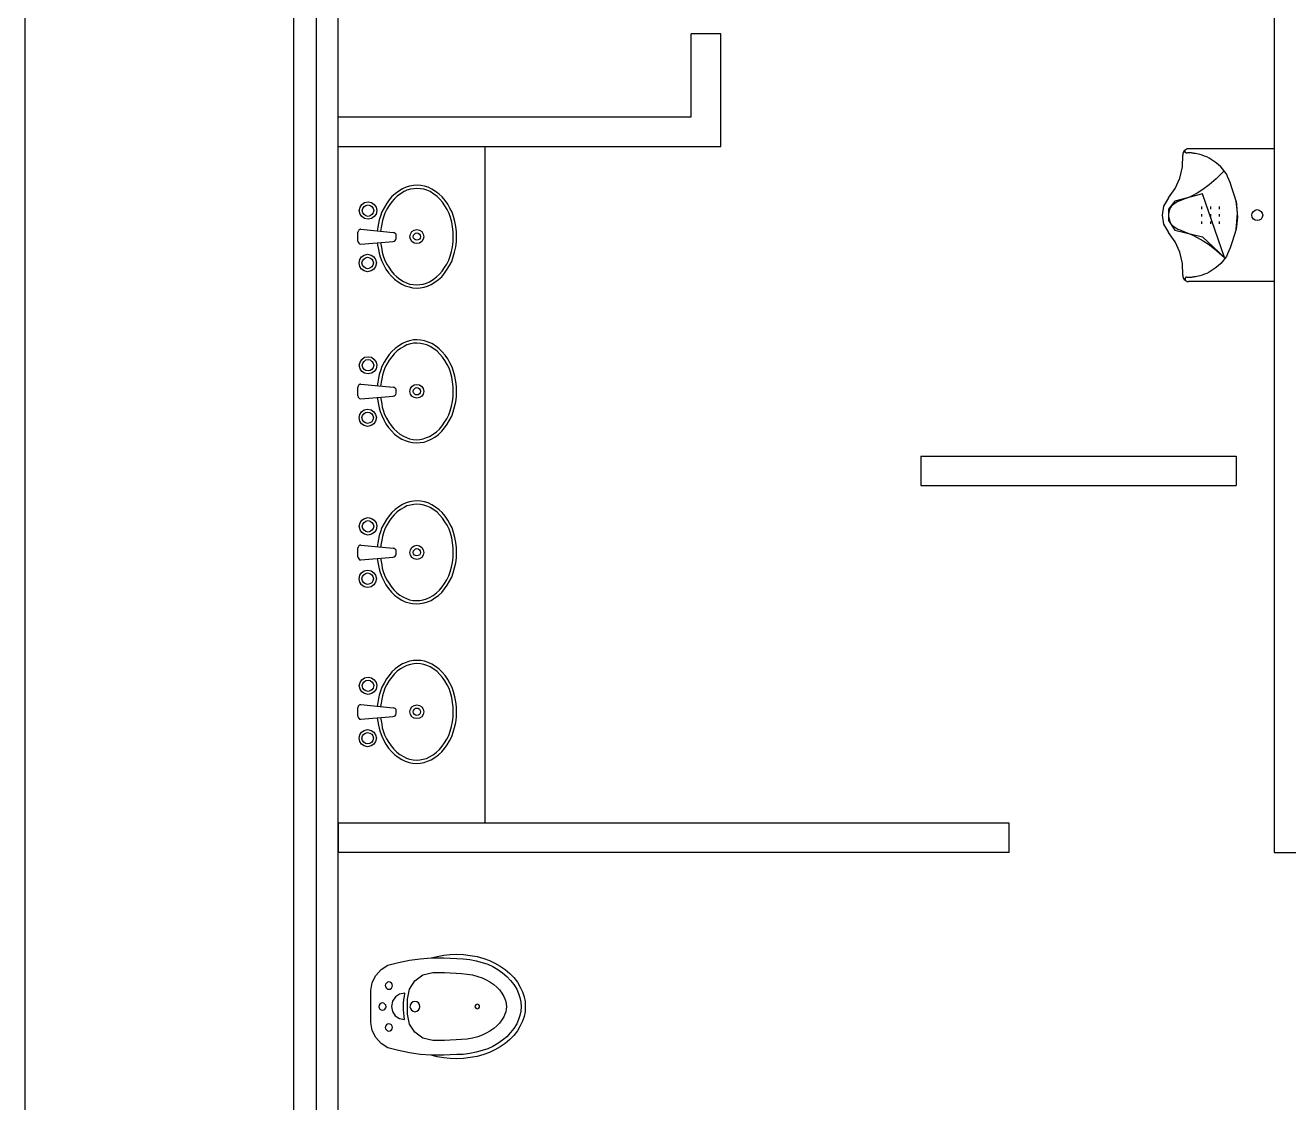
# Model space of a CAD drawing. Header units: metres. Extents: x 2 to 323, y -2 to 254.
# Drawn here: x 66.883 to 71.176, y 91.159 to 94.82 of the extents above; entities that cross this region are included whole.
import ezdxf

# ---------------------------------------------------------------- set-up
doc = ezdxf.new("R2010")
doc.units = ezdxf.units.M
for name, color, linetype in [('0-CARPINTERIA', 7, 'Continuous'), ('0-MUROS EXISTENTES', 7, 'Continuous'), ('0-PROYECCIONES', 7, 'Continuous'), ('0-SANITARIOS', 7, 'Continuous'), ('0-VISTA-005', 7, 'Continuous'), ('00', 7, 'Continuous')]:
    doc.layers.add(name, color=color, linetype=linetype)

msp = doc.modelspace()

# ---------------------------------------------------------------- linework, layer by layer
for p, q in [((71.126, 94.4), (70.836, 94.4)), ((71.126, 94.4), (71.126, 93.95)), ((70.88, 94.204), (70.88, 94.196)), ((70.91, 94.204), (70.91, 94.196)), ((70.94, 94.204), (70.94, 94.196)), ((70.88, 94.179), (70.88, 94.171)), ((70.88, 94.154), (70.88, 94.146)), ((70.91, 94.179), (70.91, 94.171)), ((70.91, 94.154), (70.91, 94.146)), ((70.94, 94.179), (70.94, 94.171)), ((70.94, 94.154), (70.94, 94.146)), ((68.013, 94.087), (68.013, 94.117)), ((68.023, 94.127), (68.133, 94.116)), ((68.143, 94.096), (68.143, 94.106)), ((68.023, 94.077), (68.133, 94.086)), ((71.126, 93.95), (70.836, 93.95)), ((68.013, 93.561), (68.013, 93.591)), ((68.023, 93.601), (68.133, 93.59)), ((68.023, 93.551), (68.133, 93.56)), ((68.143, 93.57), (68.143, 93.58)), ((68.013, 93.014), (68.013, 93.044)), ((68.023, 93.054), (68.133, 93.043)), ((68.143, 93.023), (68.143, 93.033)), ((68.023, 93.004), (68.133, 93.013)), ((68.013, 92.472), (68.013, 92.502)), ((68.023, 92.512), (68.133, 92.501)), ((68.143, 92.481), (68.143, 92.491)), ((68.023, 92.462), (68.133, 92.471))]:
    msp.add_line(p, q)
for points in [[(70.767, 94.234), (70.79, 94.266), (70.806, 94.301), (70.815, 94.339), (70.816, 94.379)], [(70.836, 94.4), (70.831, 94.4), (70.828, 94.398), (70.824, 94.396), (70.821, 94.394), (70.818, 94.39), (70.817, 94.387), (70.816, 94.383), (70.816, 94.379)], [(70.997, 94.127), (70.999, 94.14), (71, 94.154), (71.001, 94.168), (71.002, 94.182), (71.001, 94.192), (71, 94.203), (70.999, 94.213), (70.997, 94.223), (70.991, 94.244), (70.984, 94.265), (70.977, 94.286), (70.968, 94.306), (70.964, 94.315), (70.958, 94.323), (70.952, 94.331), (70.945, 94.339), (70.936, 94.347), (70.926, 94.355), (70.916, 94.362), (70.906, 94.369), (70.898, 94.373), (70.89, 94.376), (70.882, 94.379), (70.874, 94.381), (70.869, 94.382), (70.864, 94.384), (70.859, 94.385), (70.854, 94.385), (70.851, 94.386), (70.848, 94.386), (70.846, 94.387), (70.843, 94.387), (70.84, 94.387), (70.837, 94.387), (70.835, 94.387), (70.832, 94.387), (70.83, 94.386), (70.829, 94.386), (70.827, 94.387), (70.826, 94.387), (70.825, 94.387), (70.825, 94.388), (70.824, 94.388), (70.824, 94.389), (70.824, 94.391), (70.824, 94.392), (70.824, 94.394), (70.824, 94.396)], [(70.957, 94.326), (70.957, 94.326), (70.93, 94.299), (70.906, 94.278), (70.884, 94.262), (70.865, 94.25), (70.848, 94.241), (70.833, 94.234), (70.82, 94.229), (70.809, 94.225), (70.799, 94.221), (70.792, 94.217), (70.786, 94.213), (70.781, 94.209), (70.777, 94.205), (70.774, 94.201), (70.772, 94.197), (70.771, 94.193), (70.77, 94.189), (70.769, 94.185), (70.768, 94.18), (70.768, 94.176), (70.768, 94.171), (70.769, 94.167), (70.77, 94.162), (70.771, 94.158), (70.772, 94.153), (70.774, 94.149), (70.777, 94.145), (70.781, 94.14), (70.786, 94.136), (70.792, 94.132), (70.799, 94.128), (70.809, 94.124), (70.82, 94.119), (70.833, 94.114), (70.848, 94.108), (70.865, 94.099), (70.885, 94.088), (70.907, 94.074), (70.931, 94.055), (70.958, 94.031), (70.883, 94.248), (70.789, 94.223), (70.767, 94.195), (70.767, 94.157), (70.789, 94.124), (70.883, 94.101), (70.958, 94.031)], [(68.212, 93.927), (68.225, 93.928), (68.238, 93.93), (68.25, 93.934), (68.262, 93.939), (68.275, 93.947), (68.287, 93.956), (68.298, 93.966), (68.308, 93.978), (68.317, 93.991), (68.325, 94.004), (68.332, 94.018), (68.337, 94.033), (68.342, 94.049), (68.346, 94.067), (68.348, 94.084), (68.348, 94.101), (68.348, 94.119), (68.346, 94.136), (68.343, 94.153), (68.338, 94.17), (68.333, 94.185), (68.326, 94.199), (68.319, 94.213), (68.31, 94.225), (68.3, 94.237), (68.289, 94.247), (68.277, 94.256), (68.264, 94.264), (68.252, 94.27), (68.24, 94.274), (68.227, 94.276), (68.215, 94.277), (68.202, 94.276), (68.189, 94.274), (68.177, 94.27), (68.165, 94.265), (68.152, 94.257), (68.14, 94.248), (68.129, 94.238), (68.119, 94.227), (68.11, 94.214), (68.102, 94.2), (68.095, 94.186), (68.09, 94.172), (68.086, 94.159), (68.083, 94.147), (68.081, 94.134), (68.079, 94.121)], [(68.212, 93.938), (68.224, 93.939), (68.235, 93.941), (68.246, 93.944), (68.257, 93.949), (68.269, 93.956), (68.28, 93.965), (68.29, 93.974), (68.299, 93.985), (68.308, 93.997), (68.315, 94.009), (68.322, 94.022), (68.327, 94.036), (68.331, 94.052), (68.335, 94.068), (68.337, 94.085), (68.337, 94.101), (68.337, 94.118), (68.335, 94.135), (68.332, 94.151), (68.328, 94.167), (68.323, 94.181), (68.316, 94.194), (68.309, 94.207), (68.301, 94.219), (68.292, 94.229), (68.282, 94.239), (68.271, 94.247), (68.259, 94.255), (68.248, 94.26), (68.237, 94.263), (68.226, 94.265), (68.214, 94.266), (68.203, 94.265), (68.192, 94.263), (68.18, 94.26), (68.17, 94.255), (68.158, 94.248), (68.147, 94.24), (68.137, 94.23), (68.128, 94.22), (68.119, 94.208), (68.112, 94.195), (68.105, 94.182), (68.1, 94.168), (68.097, 94.157), (68.094, 94.145), (68.092, 94.133), (68.09, 94.12)], [(70.767, 94.234), (70.751, 94.206), (70.746, 94.175), (70.751, 94.144), (70.767, 94.116)], [(70.997, 94.223), (70.999, 94.21), (71, 94.196), (71.001, 94.182), (71.002, 94.168), (71.001, 94.158), (71, 94.147), (70.999, 94.137), (70.997, 94.127), (70.991, 94.106), (70.984, 94.085), (70.977, 94.064), (70.968, 94.044), (70.964, 94.035), (70.958, 94.027), (70.952, 94.019), (70.945, 94.011), (70.936, 94.003), (70.926, 93.995), (70.916, 93.988), (70.906, 93.981), (70.898, 93.977), (70.89, 93.974), (70.882, 93.971), (70.874, 93.969), (70.869, 93.968), (70.864, 93.967), (70.859, 93.966), (70.854, 93.965), (70.851, 93.964), (70.848, 93.964), (70.846, 93.963), (70.843, 93.963), (70.84, 93.963), (70.837, 93.963), (70.835, 93.963), (70.832, 93.963), (70.83, 93.964), (70.829, 93.964), (70.827, 93.963), (70.826, 93.963), (70.825, 93.963), (70.825, 93.962), (70.824, 93.962), (70.824, 93.961), (70.824, 93.959), (70.824, 93.958), (70.824, 93.956), (70.824, 93.955)], [(68.023, 94.127), (68.022, 94.127), (68.02, 94.126), (68.018, 94.125), (68.016, 94.124), (68.015, 94.122), (68.014, 94.121), (68.014, 94.119), (68.013, 94.117)], [(68.143, 94.106), (68.143, 94.11), (68.14, 94.113), (68.137, 94.115), (68.133, 94.116)], [(70.816, 93.971), (70.815, 94.011), (70.806, 94.049), (70.79, 94.084), (70.767, 94.116)], [(68.013, 94.087), (68.014, 94.083), (68.016, 94.08), (68.019, 94.078), (68.023, 94.077)], [(68.079, 94.081), (68.081, 94.069), (68.083, 94.058), (68.085, 94.046), (68.089, 94.034), (68.094, 94.019), (68.101, 94.005), (68.108, 93.992), (68.117, 93.979), (68.127, 93.968), (68.138, 93.957), (68.15, 93.948), (68.163, 93.94), (68.174, 93.935), (68.187, 93.931), (68.199, 93.928), (68.212, 93.927)], [(68.09, 94.082), (68.092, 94.071), (68.094, 94.06), (68.096, 94.049), (68.099, 94.037), (68.104, 94.024), (68.11, 94.01), (68.118, 93.998), (68.126, 93.986), (68.135, 93.975), (68.145, 93.966), (68.156, 93.957), (68.168, 93.95), (68.178, 93.945), (68.189, 93.941), (68.201, 93.939), (68.212, 93.938)], [(68.133, 94.086), (68.137, 94.087), (68.14, 94.089), (68.142, 94.092), (68.143, 94.096)], [(70.816, 93.971), (70.816, 93.967), (70.817, 93.963), (70.818, 93.96), (70.821, 93.956), (70.824, 93.954), (70.828, 93.952), (70.831, 93.95), (70.836, 93.95)], [(68.212, 93.401), (68.225, 93.402), (68.238, 93.404), (68.25, 93.408), (68.262, 93.414), (68.275, 93.421), (68.287, 93.43), (68.298, 93.441), (68.308, 93.452), (68.317, 93.465), (68.325, 93.478), (68.332, 93.492), (68.337, 93.507), (68.342, 93.524), (68.346, 93.541), (68.348, 93.558), (68.348, 93.576), (68.348, 93.593), (68.346, 93.61), (68.343, 93.628), (68.338, 93.644), (68.333, 93.659), (68.326, 93.673), (68.319, 93.687), (68.31, 93.699), (68.3, 93.711), (68.289, 93.721), (68.277, 93.731), (68.264, 93.739), (68.252, 93.744), (68.24, 93.748), (68.227, 93.75), (68.215, 93.751), (68.202, 93.751), (68.189, 93.748), (68.177, 93.745), (68.165, 93.739), (68.152, 93.731), (68.14, 93.722), (68.129, 93.712), (68.119, 93.701), (68.11, 93.688), (68.102, 93.675), (68.095, 93.661), (68.09, 93.646), (68.086, 93.634), (68.083, 93.621), (68.081, 93.608), (68.079, 93.595)], [(68.212, 93.412), (68.224, 93.413), (68.235, 93.415), (68.246, 93.419), (68.257, 93.423), (68.269, 93.431), (68.28, 93.439), (68.29, 93.448), (68.299, 93.459), (68.308, 93.471), (68.315, 93.483), (68.322, 93.496), (68.327, 93.51), (68.331, 93.526), (68.335, 93.542), (68.337, 93.559), (68.337, 93.576), (68.337, 93.592), (68.335, 93.609), (68.332, 93.625), (68.328, 93.641), (68.323, 93.655), (68.316, 93.668), (68.309, 93.681), (68.301, 93.693), (68.292, 93.703), (68.282, 93.713), (68.271, 93.721), (68.259, 93.729), (68.248, 93.734), (68.237, 93.737), (68.226, 93.739), (68.214, 93.74), (68.203, 93.74), (68.192, 93.738), (68.18, 93.734), (68.17, 93.729), (68.158, 93.722), (68.147, 93.714), (68.137, 93.704), (68.128, 93.694), (68.119, 93.682), (68.112, 93.669), (68.105, 93.656), (68.1, 93.643), (68.097, 93.631), (68.094, 93.619), (68.092, 93.607), (68.09, 93.594)], [(68.023, 93.601), (68.022, 93.601), (68.02, 93.6), (68.018, 93.599), (68.016, 93.598), (68.015, 93.596), (68.014, 93.595), (68.014, 93.593), (68.013, 93.591)], [(68.143, 93.58), (68.143, 93.584), (68.14, 93.587), (68.137, 93.589), (68.133, 93.59)], [(68.013, 93.561), (68.014, 93.557), (68.016, 93.554), (68.019, 93.552), (68.023, 93.551)], [(68.079, 93.556), (68.081, 93.544), (68.083, 93.532), (68.085, 93.52), (68.089, 93.508), (68.094, 93.494), (68.101, 93.48), (68.108, 93.466), (68.117, 93.453), (68.127, 93.442), (68.138, 93.431), (68.15, 93.422), (68.163, 93.414), (68.174, 93.409), (68.187, 93.405), (68.199, 93.402), (68.212, 93.401)], [(68.09, 93.557), (68.092, 93.545), (68.094, 93.534), (68.096, 93.523), (68.099, 93.512), (68.104, 93.498), (68.11, 93.485), (68.118, 93.472), (68.126, 93.46), (68.135, 93.449), (68.145, 93.44), (68.156, 93.431), (68.168, 93.424), (68.178, 93.419), (68.189, 93.415), (68.201, 93.413), (68.212, 93.412)], [(68.133, 93.56), (68.137, 93.561), (68.14, 93.563), (68.142, 93.566), (68.143, 93.57)], [(68.212, 92.854), (68.225, 92.855), (68.238, 92.857), (68.25, 92.861), (68.262, 92.866), (68.275, 92.874), (68.287, 92.883), (68.298, 92.893), (68.308, 92.905), (68.317, 92.917), (68.325, 92.931), (68.332, 92.945), (68.337, 92.959), (68.342, 92.976), (68.346, 92.993), (68.348, 93.011), (68.348, 93.028), (68.348, 93.046), (68.346, 93.063), (68.343, 93.08), (68.338, 93.097), (68.333, 93.112), (68.326, 93.126), (68.319, 93.139), (68.31, 93.152), (68.3, 93.164), (68.289, 93.174), (68.277, 93.183), (68.264, 93.191), (68.252, 93.197), (68.24, 93.201), (68.227, 93.203), (68.215, 93.204), (68.202, 93.203), (68.189, 93.201), (68.177, 93.197), (68.165, 93.192), (68.152, 93.184), (68.14, 93.175), (68.129, 93.165), (68.119, 93.153), (68.11, 93.141), (68.102, 93.127), (68.095, 93.113), (68.09, 93.099), (68.086, 93.086), (68.083, 93.074), (68.081, 93.061), (68.079, 93.048)], [(68.212, 92.865), (68.224, 92.866), (68.235, 92.868), (68.246, 92.871), (68.257, 92.876), (68.269, 92.883), (68.28, 92.892), (68.29, 92.901), (68.299, 92.912), (68.308, 92.923), (68.315, 92.936), (68.322, 92.949), (68.327, 92.963), (68.331, 92.979), (68.335, 92.995), (68.337, 93.012), (68.337, 93.028), (68.337, 93.045), (68.335, 93.061), (68.332, 93.078), (68.328, 93.094), (68.323, 93.108), (68.316, 93.121), (68.309, 93.133), (68.301, 93.145), (68.292, 93.156), (68.282, 93.166), (68.271, 93.174), (68.259, 93.181), (68.248, 93.186), (68.237, 93.19), (68.226, 93.192), (68.214, 93.193), (68.203, 93.192), (68.192, 93.19), (68.18, 93.187), (68.17, 93.182), (68.158, 93.175), (68.147, 93.167), (68.137, 93.157), (68.128, 93.147), (68.119, 93.135), (68.112, 93.122), (68.105, 93.109), (68.1, 93.095), (68.097, 93.083), (68.094, 93.071), (68.092, 93.059), (68.09, 93.047)], [(68.023, 93.054), (68.022, 93.053), (68.02, 93.053), (68.018, 93.052), (68.016, 93.051), (68.015, 93.049), (68.014, 93.047), (68.014, 93.046), (68.013, 93.044)], [(68.143, 93.033), (68.143, 93.037), (68.14, 93.04), (68.137, 93.042), (68.133, 93.043)], [(68.013, 93.014), (68.014, 93.01), (68.016, 93.007), (68.019, 93.004), (68.023, 93.004)], [(68.079, 93.008), (68.081, 92.996), (68.083, 92.984), (68.085, 92.973), (68.089, 92.961), (68.094, 92.946), (68.101, 92.932), (68.108, 92.919), (68.117, 92.906), (68.127, 92.894), (68.138, 92.884), (68.15, 92.875), (68.163, 92.867), (68.174, 92.861), (68.187, 92.857), (68.199, 92.855), (68.212, 92.854)], [(68.09, 93.009), (68.092, 92.998), (68.094, 92.987), (68.096, 92.975), (68.099, 92.964), (68.104, 92.951), (68.11, 92.937), (68.118, 92.925), (68.126, 92.913), (68.135, 92.902), (68.145, 92.892), (68.156, 92.884), (68.168, 92.877), (68.178, 92.872), (68.189, 92.868), (68.201, 92.866), (68.212, 92.865)], [(68.133, 93.013), (68.137, 93.014), (68.14, 93.016), (68.142, 93.019), (68.143, 93.023)], [(68.212, 92.312), (68.225, 92.313), (68.238, 92.315), (68.25, 92.319), (68.262, 92.324), (68.275, 92.332), (68.287, 92.341), (68.298, 92.351), (68.308, 92.363), (68.317, 92.375), (68.325, 92.389), (68.332, 92.403), (68.337, 92.418), (68.342, 92.434), (68.346, 92.451), (68.348, 92.469), (68.348, 92.486), (68.348, 92.504), (68.346, 92.521), (68.343, 92.538), (68.338, 92.555), (68.333, 92.57), (68.326, 92.584), (68.319, 92.597), (68.31, 92.61), (68.3, 92.622), (68.289, 92.632), (68.277, 92.641), (68.264, 92.649), (68.252, 92.655), (68.24, 92.659), (68.227, 92.661), (68.215, 92.662), (68.202, 92.661), (68.189, 92.659), (68.177, 92.655), (68.165, 92.65), (68.152, 92.642), (68.14, 92.633), (68.129, 92.623), (68.119, 92.611), (68.11, 92.599), (68.102, 92.585), (68.095, 92.571), (68.09, 92.557), (68.086, 92.544), (68.083, 92.532), (68.081, 92.519), (68.079, 92.506)], [(68.212, 92.323), (68.224, 92.324), (68.235, 92.326), (68.246, 92.329), (68.257, 92.334), (68.269, 92.341), (68.28, 92.35), (68.29, 92.359), (68.299, 92.37), (68.308, 92.382), (68.315, 92.394), (68.322, 92.407), (68.327, 92.421), (68.331, 92.437), (68.335, 92.453), (68.337, 92.47), (68.337, 92.486), (68.337, 92.503), (68.335, 92.519), (68.332, 92.536), (68.328, 92.552), (68.323, 92.566), (68.316, 92.579), (68.309, 92.592), (68.301, 92.604), (68.292, 92.614), (68.282, 92.624), (68.271, 92.632), (68.259, 92.64), (68.248, 92.644), (68.237, 92.648), (68.226, 92.65), (68.214, 92.651), (68.203, 92.65), (68.192, 92.648), (68.18, 92.645), (68.17, 92.64), (68.158, 92.633), (68.147, 92.625), (68.137, 92.615), (68.128, 92.605), (68.119, 92.593), (68.112, 92.58), (68.105, 92.567), (68.1, 92.553), (68.097, 92.542), (68.094, 92.53), (68.092, 92.517), (68.09, 92.505)], [(68.023, 92.512), (68.022, 92.511), (68.02, 92.511), (68.018, 92.51), (68.016, 92.509), (68.015, 92.507), (68.014, 92.506), (68.014, 92.504), (68.013, 92.502)], [(68.013, 92.472), (68.014, 92.468), (68.016, 92.465), (68.019, 92.462), (68.023, 92.462)], [(68.143, 92.491), (68.143, 92.495), (68.14, 92.498), (68.137, 92.5), (68.133, 92.501)], [(68.133, 92.471), (68.137, 92.472), (68.14, 92.474), (68.142, 92.477), (68.143, 92.481)], [(68.079, 92.466), (68.081, 92.454), (68.083, 92.442), (68.085, 92.431), (68.089, 92.419), (68.094, 92.404), (68.101, 92.39), (68.108, 92.377), (68.117, 92.364), (68.127, 92.352), (68.138, 92.342), (68.15, 92.333), (68.163, 92.325), (68.174, 92.319), (68.187, 92.315), (68.199, 92.313), (68.212, 92.312)], [(68.09, 92.467), (68.092, 92.456), (68.094, 92.445), (68.096, 92.433), (68.099, 92.422), (68.104, 92.409), (68.11, 92.395), (68.118, 92.383), (68.126, 92.371), (68.135, 92.36), (68.145, 92.35), (68.156, 92.342), (68.168, 92.335), (68.178, 92.33), (68.189, 92.326), (68.201, 92.324), (68.212, 92.323)]]:
    msp.add_lwpolyline(points)
for points in [[(68.077, 94.191), (68.075, 94.179), (68.068, 94.17), (68.059, 94.164), (68.048, 94.161), (68.036, 94.164), (68.027, 94.17), (68.021, 94.179), (68.018, 94.191), (68.021, 94.202), (68.027, 94.211), (68.036, 94.218), (68.048, 94.22), (68.059, 94.218), (68.068, 94.211), (68.075, 94.202), (68.077, 94.191)], [(68.067, 94.191), (68.065, 94.183), (68.061, 94.177), (68.055, 94.173), (68.048, 94.171), (68.04, 94.173), (68.034, 94.177), (68.03, 94.183), (68.028, 94.191), (68.03, 94.198), (68.034, 94.204), (68.04, 94.208), (68.048, 94.21), (68.055, 94.208), (68.061, 94.204), (68.065, 94.198), (68.067, 94.191)], [(71.088, 94.175), (71.086, 94.168), (71.082, 94.162), (71.076, 94.158), (71.069, 94.157), (71.062, 94.158), (71.056, 94.162), (71.052, 94.168), (71.051, 94.175), (71.052, 94.182), (71.056, 94.188), (71.062, 94.192), (71.069, 94.194), (71.076, 94.192), (71.082, 94.188), (71.086, 94.182), (71.088, 94.175)], [(68.237, 94.102), (68.235, 94.093), (68.23, 94.086), (68.223, 94.08), (68.213, 94.079), (68.204, 94.08), (68.197, 94.086), (68.192, 94.093), (68.19, 94.102), (68.192, 94.111), (68.197, 94.119), (68.204, 94.124), (68.213, 94.126), (68.223, 94.124), (68.23, 94.119), (68.235, 94.111), (68.237, 94.102)], [(68.226, 94.102), (68.225, 94.097), (68.222, 94.093), (68.218, 94.091), (68.213, 94.09), (68.209, 94.091), (68.205, 94.093), (68.202, 94.097), (68.201, 94.102), (68.202, 94.107), (68.205, 94.111), (68.209, 94.114), (68.213, 94.115), (68.218, 94.114), (68.222, 94.111), (68.225, 94.107), (68.226, 94.102)], [(68.076, 94.013), (68.073, 94.001), (68.067, 93.992), (68.058, 93.986), (68.046, 93.983), (68.035, 93.986), (68.026, 93.992), (68.02, 94.001), (68.017, 94.013), (68.02, 94.024), (68.026, 94.033), (68.035, 94.039), (68.046, 94.042), (68.058, 94.039), (68.067, 94.033), (68.073, 94.024), (68.076, 94.013)], [(68.066, 94.013), (68.064, 94.005), (68.06, 93.999), (68.054, 93.995), (68.046, 93.993), (68.039, 93.995), (68.033, 93.999), (68.029, 94.005), (68.027, 94.013), (68.029, 94.02), (68.033, 94.026), (68.039, 94.03), (68.046, 94.032), (68.054, 94.03), (68.06, 94.026), (68.064, 94.02), (68.066, 94.013)], [(68.077, 93.665), (68.075, 93.653), (68.068, 93.644), (68.059, 93.638), (68.048, 93.636), (68.036, 93.638), (68.027, 93.644), (68.021, 93.653), (68.018, 93.665), (68.021, 93.676), (68.027, 93.685), (68.036, 93.692), (68.048, 93.694), (68.059, 93.692), (68.068, 93.685), (68.075, 93.676), (68.077, 93.665)], [(68.067, 93.665), (68.065, 93.657), (68.061, 93.651), (68.055, 93.647), (68.048, 93.646), (68.04, 93.647), (68.034, 93.651), (68.03, 93.657), (68.028, 93.665), (68.03, 93.672), (68.034, 93.678), (68.04, 93.683), (68.048, 93.684), (68.055, 93.683), (68.061, 93.678), (68.065, 93.672), (68.067, 93.665)], [(68.237, 93.576), (68.235, 93.567), (68.23, 93.56), (68.223, 93.555), (68.213, 93.553), (68.204, 93.555), (68.197, 93.56), (68.192, 93.567), (68.19, 93.576), (68.192, 93.586), (68.197, 93.593), (68.204, 93.598), (68.213, 93.6), (68.223, 93.598), (68.23, 93.593), (68.235, 93.586), (68.237, 93.576)], [(68.226, 93.576), (68.225, 93.571), (68.222, 93.568), (68.218, 93.565), (68.213, 93.564), (68.209, 93.565), (68.205, 93.568), (68.202, 93.571), (68.201, 93.576), (68.202, 93.581), (68.205, 93.585), (68.209, 93.588), (68.213, 93.589), (68.218, 93.588), (68.222, 93.585), (68.225, 93.581), (68.226, 93.576)], [(68.076, 93.487), (68.073, 93.475), (68.067, 93.466), (68.058, 93.46), (68.046, 93.457), (68.035, 93.46), (68.026, 93.466), (68.02, 93.475), (68.017, 93.487), (68.02, 93.498), (68.026, 93.507), (68.035, 93.514), (68.046, 93.516), (68.058, 93.514), (68.067, 93.507), (68.073, 93.498), (68.076, 93.487)], [(68.066, 93.487), (68.064, 93.479), (68.06, 93.473), (68.054, 93.469), (68.046, 93.467), (68.039, 93.469), (68.033, 93.473), (68.029, 93.479), (68.027, 93.487), (68.029, 93.494), (68.033, 93.5), (68.039, 93.504), (68.046, 93.506), (68.054, 93.504), (68.06, 93.5), (68.064, 93.494), (68.066, 93.487)], [(68.077, 93.118), (68.075, 93.106), (68.068, 93.097), (68.059, 93.091), (68.048, 93.088), (68.036, 93.091), (68.027, 93.097), (68.021, 93.106), (68.018, 93.118), (68.021, 93.129), (68.027, 93.138), (68.036, 93.144), (68.048, 93.147), (68.059, 93.144), (68.068, 93.138), (68.075, 93.129), (68.077, 93.118)], [(68.067, 93.118), (68.065, 93.11), (68.061, 93.104), (68.055, 93.1), (68.048, 93.098), (68.04, 93.1), (68.034, 93.104), (68.03, 93.11), (68.028, 93.118), (68.03, 93.125), (68.034, 93.131), (68.04, 93.135), (68.048, 93.137), (68.055, 93.135), (68.061, 93.131), (68.065, 93.125), (68.067, 93.118)], [(68.237, 93.029), (68.235, 93.02), (68.23, 93.012), (68.223, 93.007), (68.213, 93.005), (68.204, 93.007), (68.197, 93.012), (68.192, 93.02), (68.19, 93.029), (68.192, 93.038), (68.197, 93.046), (68.204, 93.051), (68.213, 93.053), (68.223, 93.051), (68.23, 93.046), (68.235, 93.038), (68.237, 93.029)], [(68.226, 93.029), (68.225, 93.024), (68.222, 93.02), (68.218, 93.018), (68.213, 93.017), (68.209, 93.018), (68.205, 93.02), (68.202, 93.024), (68.201, 93.029), (68.202, 93.034), (68.205, 93.038), (68.209, 93.041), (68.213, 93.042), (68.218, 93.041), (68.222, 93.038), (68.225, 93.034), (68.226, 93.029)], [(68.076, 92.939), (68.073, 92.928), (68.067, 92.919), (68.058, 92.912), (68.046, 92.91), (68.035, 92.912), (68.026, 92.919), (68.02, 92.928), (68.017, 92.939), (68.02, 92.951), (68.026, 92.96), (68.035, 92.966), (68.046, 92.969), (68.058, 92.966), (68.067, 92.96), (68.073, 92.951), (68.076, 92.939)], [(68.066, 92.939), (68.064, 92.932), (68.06, 92.926), (68.054, 92.922), (68.046, 92.92), (68.039, 92.922), (68.033, 92.926), (68.029, 92.932), (68.027, 92.939), (68.029, 92.947), (68.033, 92.953), (68.039, 92.957), (68.046, 92.959), (68.054, 92.957), (68.06, 92.953), (68.064, 92.947), (68.066, 92.939)], [(68.077, 92.576), (68.075, 92.564), (68.068, 92.555), (68.059, 92.549), (68.048, 92.546), (68.036, 92.549), (68.027, 92.555), (68.021, 92.564), (68.018, 92.576), (68.021, 92.587), (68.027, 92.596), (68.036, 92.603), (68.048, 92.605), (68.059, 92.603), (68.068, 92.596), (68.075, 92.587), (68.077, 92.576)], [(68.067, 92.576), (68.065, 92.568), (68.061, 92.562), (68.055, 92.558), (68.048, 92.556), (68.04, 92.558), (68.034, 92.562), (68.03, 92.568), (68.028, 92.576), (68.03, 92.583), (68.034, 92.589), (68.04, 92.593), (68.048, 92.595), (68.055, 92.593), (68.061, 92.589), (68.065, 92.583), (68.067, 92.576)], [(68.237, 92.487), (68.235, 92.478), (68.23, 92.47), (68.223, 92.465), (68.213, 92.464), (68.204, 92.465), (68.197, 92.47), (68.192, 92.478), (68.19, 92.487), (68.192, 92.496), (68.197, 92.504), (68.204, 92.509), (68.213, 92.511), (68.223, 92.509), (68.23, 92.504), (68.235, 92.496), (68.237, 92.487)], [(68.226, 92.487), (68.225, 92.482), (68.222, 92.478), (68.218, 92.476), (68.213, 92.475), (68.209, 92.476), (68.205, 92.478), (68.202, 92.482), (68.201, 92.487), (68.202, 92.492), (68.205, 92.496), (68.209, 92.499), (68.213, 92.5), (68.218, 92.499), (68.222, 92.496), (68.225, 92.492), (68.226, 92.487)], [(68.076, 92.397), (68.073, 92.386), (68.067, 92.377), (68.058, 92.371), (68.046, 92.368), (68.035, 92.371), (68.026, 92.377), (68.02, 92.386), (68.017, 92.397), (68.02, 92.409), (68.026, 92.418), (68.035, 92.424), (68.046, 92.427), (68.058, 92.424), (68.067, 92.418), (68.073, 92.409), (68.076, 92.397)], [(68.066, 92.397), (68.064, 92.39), (68.06, 92.384), (68.054, 92.38), (68.046, 92.378), (68.039, 92.38), (68.033, 92.384), (68.029, 92.39), (68.027, 92.397), (68.029, 92.405), (68.033, 92.411), (68.039, 92.415), (68.046, 92.417), (68.054, 92.415), (68.06, 92.411), (68.064, 92.405), (68.066, 92.397)], [(68.262, 91.32), (68.225, 91.323), (68.188, 91.328), (68.151, 91.336), (68.115, 91.345), (68.092, 91.36), (68.074, 91.38), (68.062, 91.404), (68.057, 91.431), (68.057, 91.54), (68.062, 91.567), (68.074, 91.591), (68.092, 91.611), (68.115, 91.626), (68.151, 91.635), (68.188, 91.643), (68.225, 91.648), (68.262, 91.651), (68.283, 91.656), (68.305, 91.66), (68.327, 91.662), (68.349, 91.663), (68.372, 91.662), (68.395, 91.659), (68.418, 91.655), (68.441, 91.649), (68.46, 91.642), (68.479, 91.633), (68.497, 91.623), (68.514, 91.611), (68.529, 91.598), (68.543, 91.584), (68.555, 91.568), (68.565, 91.551), (68.573, 91.535), (68.578, 91.519), (68.581, 91.503), (68.582, 91.485), (68.581, 91.468), (68.578, 91.452), (68.573, 91.436), (68.565, 91.42), (68.555, 91.403), (68.543, 91.387), (68.529, 91.373), (68.514, 91.36), (68.497, 91.348), (68.479, 91.338), (68.46, 91.329), (68.441, 91.322), (68.418, 91.316), (68.395, 91.312), (68.372, 91.309), (68.349, 91.308), (68.327, 91.309), (68.305, 91.311), (68.283, 91.315), (68.262, 91.32)]]:
    msp.add_lwpolyline(points, close=True)
at = {"layer": '0-CARPINTERIA'}
for p, q in [((67.871, 98.788), (67.871, 82.586)), ((67.871, 98.788), (67.871, 82.586)), ((69.146, 94.509), (69.146, 94.791)), ((69.246, 94.791), (69.146, 94.791)), ((69.146, 94.509), (69.146, 94.791)), ((69.246, 94.791), (69.146, 94.791)), ((69.246, 94.409), (69.246, 94.791)), ((69.246, 94.409), (69.246, 94.791)), ((67.946, 94.509), (69.146, 94.509)), ((67.946, 94.509), (69.146, 94.509)), ((67.946, 94.409), (69.246, 94.409)), ((67.946, 94.409), (69.246, 94.409))]:
    msp.add_line(p, q, dxfattribs=at)
at = {"layer": '0-MUROS EXISTENTES'}
for p, q in [((71.126, 98.788), (71.126, 92.009)), ((71.126, 98.788), (71.126, 92.009)), ((69.926, 93.356), (70.997, 93.356)), ((69.926, 93.356), (69.926, 93.256)), ((69.926, 93.356), (70.997, 93.356)), ((69.926, 93.356), (69.926, 93.256)), ((70.997, 93.356), (70.997, 93.256)), ((70.997, 93.356), (70.997, 93.256)), ((69.926, 93.256), (70.997, 93.256)), ((69.926, 93.256), (70.997, 93.256)), ((70.226, 92.109), (67.946, 92.109)), ((70.126, 92.109), (67.946, 92.109)), ((67.946, 92.109), (67.946, 92.009)), ((70.226, 92.109), (67.946, 92.109)), ((70.126, 92.109), (67.946, 92.109)), ((67.946, 92.109), (67.946, 92.009)), ((70.226, 92.009), (70.226, 92.109)), ((70.226, 92.009), (70.226, 92.109)), ((70.226, 92.009), (67.946, 92.009)), ((70.226, 92.009), (67.946, 92.009)), ((71.126, 92.009), (71.226, 92.009)), ((71.126, 92.009), (71.226, 92.009))]:
    msp.add_line(p, q, dxfattribs=at)
at = {"layer": '0-PROYECCIONES'}
msp.add_line((66.883, 45.561), (66.883, 119.575), dxfattribs=at)
at = {"layer": '0-SANITARIOS'}
msp.add_line((68.446, 92.109), (68.446, 94.409), dxfattribs=at)
at = {"layer": '0-VISTA-005'}
for p, q in [((67.796, 82.586), (67.796, 98.788)), ((67.946, 82.586), (67.946, 98.788))]:
    msp.add_line(p, q, dxfattribs=at)
at = {"layer": '00'}
msp.add_lwpolyline([(68.262, 91.651), (68.284, 91.651), (68.305, 91.651), (68.327, 91.65), (68.349, 91.649), (68.371, 91.648), (68.393, 91.645), (68.415, 91.641), (68.436, 91.635), (68.455, 91.629), (68.472, 91.621), (68.489, 91.611), (68.505, 91.6), (68.519, 91.588), (68.532, 91.574), (68.543, 91.56), (68.553, 91.544), (68.559, 91.53), (68.564, 91.516), (68.567, 91.501), (68.568, 91.485), (68.567, 91.47), (68.564, 91.455), (68.559, 91.441), (68.553, 91.427), (68.543, 91.411), (68.532, 91.397), (68.519, 91.383), (68.505, 91.371), (68.489, 91.36), (68.472, 91.35), (68.455, 91.342), (68.436, 91.336), (68.415, 91.33), (68.393, 91.326), (68.371, 91.323), (68.349, 91.322), (68.327, 91.321), (68.305, 91.32), (68.284, 91.32), (68.262, 91.32)], dxfattribs=at)
for points in [[(68.421, 91.588), (68.436, 91.583), (68.449, 91.576), (68.462, 91.569), (68.475, 91.56), (68.485, 91.551), (68.494, 91.542), (68.502, 91.531), (68.509, 91.52), (68.513, 91.512), (68.516, 91.503), (68.517, 91.495), (68.518, 91.485), (68.517, 91.476), (68.516, 91.468), (68.513, 91.459), (68.509, 91.451), (68.502, 91.44), (68.494, 91.429), (68.485, 91.42), (68.475, 91.411), (68.462, 91.402), (68.449, 91.395), (68.436, 91.388), (68.421, 91.383), (68.403, 91.378), (68.384, 91.375), (68.365, 91.373), (68.347, 91.372), (68.327, 91.371), (68.307, 91.37), (68.288, 91.37), (68.268, 91.37), (68.234, 91.378), (68.207, 91.398), (68.189, 91.426), (68.182, 91.46), (68.182, 91.511), (68.189, 91.545), (68.207, 91.573), (68.234, 91.593), (68.268, 91.601), (68.288, 91.601), (68.307, 91.601), (68.327, 91.6), (68.347, 91.599), (68.365, 91.598), (68.384, 91.596), (68.403, 91.593), (68.421, 91.588)], [(68.106, 91.557), (68.107, 91.552), (68.11, 91.548), (68.114, 91.545), (68.118, 91.544), (68.123, 91.545), (68.127, 91.548), (68.13, 91.552), (68.131, 91.557), (68.13, 91.561), (68.127, 91.565), (68.123, 91.568), (68.118, 91.569), (68.114, 91.568), (68.11, 91.565), (68.107, 91.561), (68.106, 91.557)], [(68.172, 91.441), (68.17, 91.452), (68.169, 91.463), (68.168, 91.474), (68.168, 91.485), (68.168, 91.497), (68.169, 91.509), (68.171, 91.52), (68.173, 91.531), (68.155, 91.528), (68.141, 91.518), (68.131, 91.504), (68.127, 91.486), (68.131, 91.469), (68.14, 91.454), (68.155, 91.445), (68.172, 91.441)], [(68.084, 91.485), (68.085, 91.481), (68.088, 91.477), (68.092, 91.474), (68.097, 91.473), (68.101, 91.474), (68.105, 91.477), (68.108, 91.481), (68.109, 91.485), (68.108, 91.49), (68.105, 91.494), (68.101, 91.497), (68.097, 91.498), (68.092, 91.497), (68.088, 91.494), (68.085, 91.49), (68.084, 91.485)], [(68.19, 91.485), (68.192, 91.479), (68.195, 91.473), (68.201, 91.47), (68.207, 91.468), (68.214, 91.47), (68.219, 91.473), (68.223, 91.479), (68.224, 91.485), (68.223, 91.492), (68.219, 91.498), (68.214, 91.501), (68.207, 91.503), (68.201, 91.501), (68.195, 91.498), (68.192, 91.492), (68.19, 91.485)], [(68.411, 91.485), (68.412, 91.483), (68.414, 91.48), (68.416, 91.479), (68.419, 91.478), (68.422, 91.479), (68.424, 91.48), (68.426, 91.483), (68.426, 91.485), (68.426, 91.488), (68.424, 91.491), (68.422, 91.492), (68.419, 91.493), (68.416, 91.492), (68.414, 91.491), (68.412, 91.488), (68.411, 91.485)], [(68.106, 91.414), (68.107, 91.41), (68.11, 91.406), (68.114, 91.403), (68.118, 91.402), (68.123, 91.403), (68.127, 91.406), (68.13, 91.41), (68.131, 91.414), (68.13, 91.419), (68.127, 91.423), (68.123, 91.426), (68.118, 91.427), (68.114, 91.426), (68.11, 91.423), (68.107, 91.419), (68.106, 91.414)]]:
    msp.add_lwpolyline(points, close=True, dxfattribs=at)

doc.saveas('drawing.dxf')
